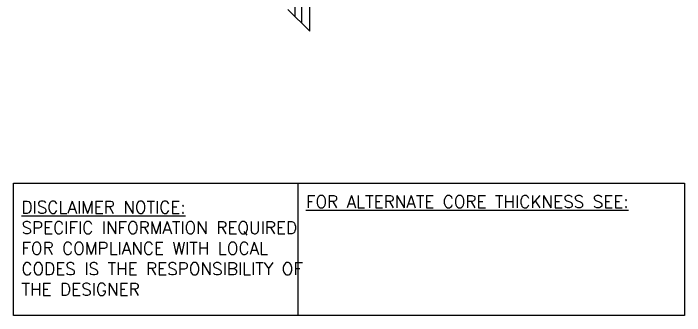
# Model space of a CAD drawing. Header units: inches. Extents: x 2793.9 to 2824.6, y 374 to 415.
# Drawn here: x 2793.92 to 2824.56, y 374.01 to 387.8 of the extents above; entities that cross this region are included whole.
import ezdxf

# ---------------------------------------------------------------- set-up
doc = ezdxf.new("R2010")
doc.units = ezdxf.units.IN
doc.header["$LTSCALE"] = 0.5
doc.header["$MEASUREMENT"] = 0
for name, color, linetype in [('HATCH', 12, 'CONTINUOUS'), ('LINE18', 9, 'CONTINUOUS'), ('LINE9', 9, 'CONTINUOUS'), ('TEXT', 4, 'CONTINUOUS')]:
    doc.layers.add(name, color=color, linetype=linetype)
doc.styles.get("Standard").update_dxf_attribs({"font": 'romans.shx'})

msp = doc.modelspace()

# ---------------------------------------------------------------- linework, layer by layer
at = {"layer": 'HATCH'}
msp.add_line((2807.067, 392.304), (2807.067, 387.367), dxfattribs=at)
at = {"layer": 'LINE18'}
msp.add_line((2806.771, 392.866), (2806.771, 387.663), dxfattribs=at)
at = {"layer": 'LINE9'}
for q in [(2807.452, 388.981), (2806.452, 387.981)]:
    msp.add_line((2807.452, 386.981), q, dxfattribs=at)
at = {"layer": 'TEXT'}
msp.add_lwpolyline([(2793.919, 380.045), (2806.903, 380.045), (2806.903, 374.007), (2793.919, 374.007)], close=True, dxfattribs=at)
msp.add_lwpolyline([(2806.903, 380.045), (2824.563, 380.045), (2824.563, 374.007), (2806.903, 374.007)], dxfattribs=at)

# ---------------------------------------------------------------- texts
at = {"layer": 'TEXT', "char_height": 0.5625, "attachment_point": 4}
for s, insert, width in [('{\\LFOR ALTERNATE CORE THICKNESS SEE:}', (2807.278, 379.207), 23.33295), ('{\\LDISCLAIMER NOTICE:}\\PSPECIFIC INFORMATION REQUIRED FOR COMPLIANCE WITH LOCAL CODES IS THE RESPONSIBILITY OF THE DESIGNER', (2794.286, 377.079), 14.00235)]:
    msp.add_mtext(s, dxfattribs=dict(at, insert=insert, width=width))

doc.saveas('drawing.dxf')
